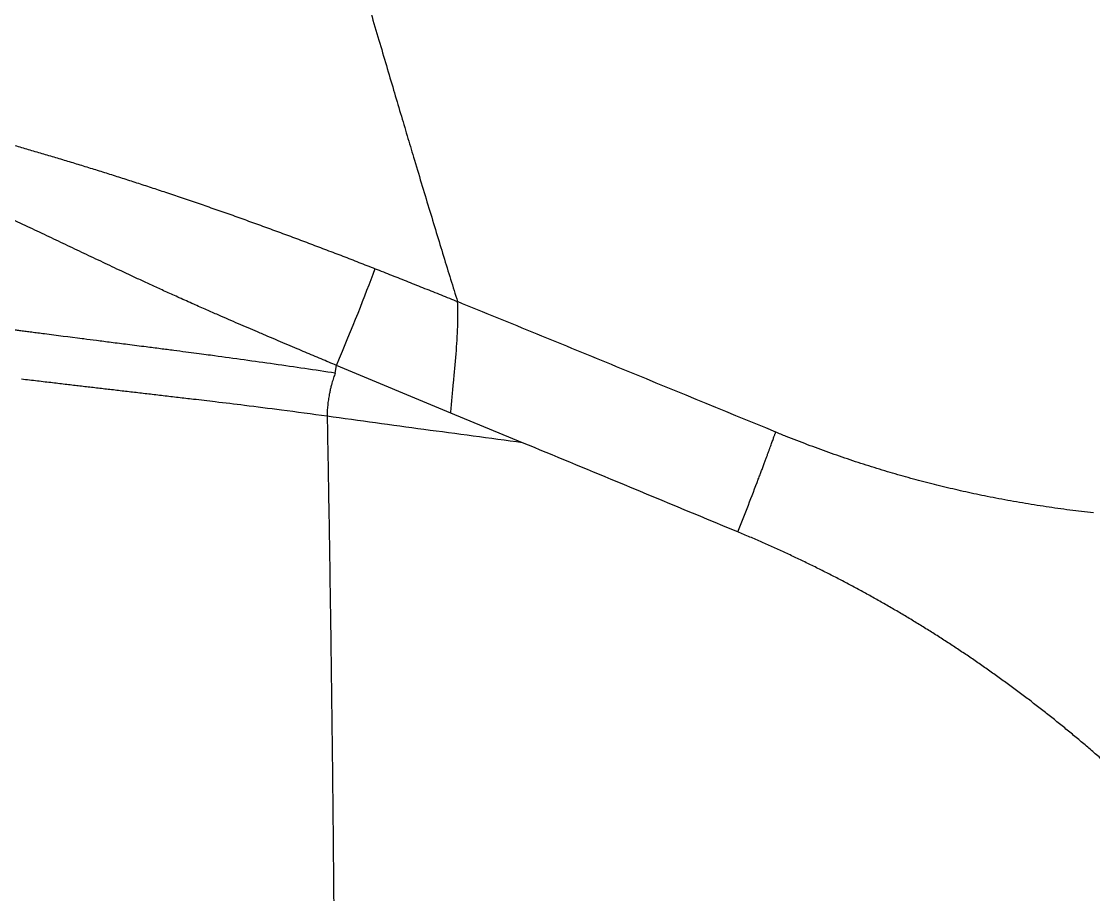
# Model space of a CAD drawing. Extents: x -50 to 28, y -10 to 124.
# Drawn here: x -30.614 to -27.643, y 45.087 to 47.507 of the extents above; entities that cross this region are included whole.
import ezdxf

# ---------------------------------------------------------------- set-up
doc = ezdxf.new("R2010")
doc.units = 0
doc.header["$MEASUREMENT"] = 0
doc.layers.add('GEOMETRY', color=2, linetype='Continuous', lineweight=25)

# ---------------------------------------------------------------- blocks, each defined once
blk = doc.blocks.new('2026 EXCURSION-ENTICE')
at = {"layer": 'GEOMETRY'}
for p, q in [((-18.2627, -32.395), (-18.2595, -32.3736)), ((-17.9427, -32.5056), (-18.2595, -32.3736)), ((-17.7437, -32.588), (-17.9427, -32.5056))]:
    blk.add_line(p, q, dxfattribs=at)
for points, knots in [([(36.6428, -38.9849), (36.6428, -38.9538), (36.6428, -38.9209), (36.6428, -38.8518), (36.6428, -38.8157), (36.6428, -38.7044), (36.6428, -38.6259), (36.6429, -38.4716), (36.6429, -38.3959), (36.6429, -38.2918), (36.6429, -38.2586), (36.6429, -38.196), (36.6429, -38.1665), (36.643, -38.1112), (36.643, -38.0854), (36.643, -38.0366), (36.643, -38.0136), (36.643, -37.9686), (36.643, -37.9463), (36.643, -37.9016), (36.643, -37.8792), (36.643, -37.7674), (36.6431, -37.6779), (36.6431, -37.2302), (36.643, -36.8711), (36.6425, -36.1483), (36.642, -35.7846), (36.6407, -35.0531), (36.6397, -34.6853), (36.6362, -33.5784), (36.6327, -32.8363), (36.6258, -31.7329), (36.6232, -31.3667), (36.6174, -30.6389), (36.6143, -30.2773), (36.6073, -29.5579), (36.6036, -29.2001), (36.5954, -28.4845), (36.5909, -28.1267), (36.5766, -27.0538), (36.5657, -26.3392), (36.5282, -24.1982), (36.497, -22.7741), (36.4381, -20.634), (36.4164, -19.92), (36.3801, -18.8478), (36.3674, -18.4902), (36.3408, -17.775), (36.3267, -17.4174), (36.2972, -16.7019), (36.2818, -16.3439), (36.2492, -15.6276), (36.2321, -15.2693), (36.1961, -14.5528), (36.1772, -14.1946), (36.1373, -13.4788), (36.1163, -13.1213), (36.0491, -12.0493), (35.9987, -11.335), (35.8805, -9.9073), (35.8128, -9.1939), (35.7232, -8.3929), (35.713, -8.3039), (35.6975, -8.1705), (35.6923, -8.1261), (35.6818, -8.0371), (35.6765, -7.9925), (35.665, -7.9028), (35.6586, -7.8577), (35.6448, -7.7684), (35.6373, -7.7241), (35.6214, -7.6359), (35.6129, -7.5919), (35.5946, -7.5036), (35.5849, -7.4593), (35.4923, -7.0621), (35.374, -6.7174), (35.0708, -6.0592), (34.8858, -5.7456), (34.4563, -5.1619), (34.2117, -4.8918), (33.673, -4.4064), (33.379, -4.1911), (32.7534, -3.8241), (32.4219, -3.6725), (31.9069, -3.4974), (31.7324, -3.4478), (31.4674, -3.3867), (31.3785, -3.3686), (31.2447, -3.3449), (31.1999, -3.3375), (31.1102, -3.3239), (31.0652, -3.3177), (30.9981, -3.3092), (30.9757, -3.3065), (30.9311, -3.3012), (30.9089, -3.2986), (30.8644, -3.2933), (30.842, -3.2907), (30.7963, -3.2853), (30.7731, -3.2826), (30.702, -3.2744), (30.6528, -3.2687), (30.5544, -3.2576), (30.5054, -3.2521), (30.4346, -3.2442), (30.4114, -3.2416), (30.3659, -3.2366), (30.3436, -3.2342), (30.2768, -3.2269), (30.2323, -3.2221), (30.0987, -3.2078), (30.0097, -3.1985), (29.208, -3.1159), (28.4943, -3.0535), (27.0663, -2.9444), (26.3519, -2.8976), (25.4585, -2.8452), (25.2798, -2.835), (24.9224, -2.8152), (24.7437, -2.8055), (24.2082, -2.7773), (23.8523, -2.7596), (23.1438, -2.7258), (22.7911, -2.7098), (22.0879, -2.6794), (21.7373, -2.665), (21.0356, -2.6375), (20.6844, -2.6244), (19.9793, -2.5993), (19.6253, -2.5873), (18.9141, -2.5644), (18.5568, -2.5535), (17.8413, -2.5327), (17.4836, -2.5228), (16.41, -2.4947), (15.6939, -2.4779), (14.2607, -2.4478), (13.5436, -2.4345), (12.1094, -2.4109), (11.3923, -2.4007), (9.9589, -2.3829), (9.2426, -2.3754), (8.1688, -2.366), (7.8109, -2.3632), (7.2742, -2.3594), (7.0952, -2.3582), (6.734, -2.3559), (6.5517, -2.3549), (6.1823, -2.3529), (5.9953, -2.3519), (5.6165, -2.3502), (5.4248, -2.3494), (4.8447, -2.3471), (4.4512, -2.3459), (3.8632, -2.3443), (3.6676, -2.3438), (3.2794, -2.343), (3.0868, -2.3426), (2.7059, -2.3419), (2.5177, -2.3416), (2.1461, -2.3411), (1.9627, -2.3408), (1.5999, -2.3404), (1.4204, -2.3403), (1.0624, -2.34), (0.8835, -2.3399), (0.3468, -2.3397), (-0.0111, -2.3396), (-1.0845, -2.3399), (-1.8002, -2.3405), (-3.2315, -2.3427), (-3.9472, -2.3443), (-5.3786, -2.3489), (-6.0943, -2.352), (-7.5257, -2.3608), (-8.2412, -2.3663), (-9.6738, -2.3799), (-10.391, -2.3879), (-11.827, -2.4068), (-12.5458, -2.4177), (-13.983, -2.4426), (-14.7013, -2.4566), (-16.1362, -2.4882), (-16.8526, -2.5057), (-17.7473, -2.5302), (-17.9261, -2.5352), (-18.2839, -2.5455), (-18.4628, -2.5508), (-18.999, -2.5671), (-19.3554, -2.5785), (-20.0636, -2.6022), (-20.4155, -2.6146), (-21.1159, -2.6406), (-21.4645, -2.6541), (-22.1614, -2.6825), (-22.5098, -2.6974), (-23.2094, -2.7289), (-23.5607, -2.7454), (-24.2677, -2.7804), (-24.6234, -2.7989), (-25.1589, -2.8282), (-25.3376, -2.8382), (-25.695, -2.8589), (-25.8737, -2.8696), (-26.4099, -2.9025), (-26.7676, -2.9259), (-27.4834, -2.9761), (-27.8414, -3.0029), (-28.5569, -3.0608), (-28.9143, -3.0919), (-29.4497, -3.1421), (-29.6281, -3.1595), (-29.8954, -3.1866), (-29.9845, -3.1958), (-30.1181, -3.2099), (-30.1626, -3.2146), (-30.2294, -3.2218), (-30.2518, -3.2242), (-30.2974, -3.2291), (-30.3205, -3.2317), (-30.3913, -3.2394), (-30.4403, -3.2448), (-30.5396, -3.2559), (-30.5898, -3.2616), (-30.6878, -3.2727), (-30.7354, -3.2782), (-30.8272, -3.2889), (-30.8713, -3.2941), (-30.938, -3.302), (-30.9602, -3.3046), (-31.0049, -3.3101), (-31.0274, -3.3129), (-31.0947, -3.3217), (-31.1396, -3.3282), (-31.274, -3.3493), (-31.3632, -3.3657), (-31.8068, -3.4586), (-32.154, -3.5691), (-32.8192, -3.8576), (-33.1371, -4.0356), (-33.7306, -4.4522), (-34.0061, -4.6908), (-34.5034, -5.2184), (-34.7251, -5.5074), (-35.1057, -6.1243), (-35.2647, -6.4521), (-35.4513, -6.9629), (-35.5048, -7.1361), (-35.5721, -7.4008), (-35.5923, -7.4898), (-35.6191, -7.6236), (-35.6274, -7.6682), (-35.6391, -7.7352), (-35.6429, -7.7576), (-35.6501, -7.8023), (-35.6536, -7.8248), (-35.6601, -7.8689), (-35.6632, -7.8904), (-35.669, -7.9335), (-35.6718, -7.9552), (-35.6773, -7.9995), (-35.68, -8.022), (-35.6853, -8.0666), (-35.6879, -8.0888), (-35.701, -8.1998), (-35.7113, -8.2888), (-35.7416, -8.5557), (-35.7611, -8.7338), (-35.8548, -9.6244), (-35.9185, -10.3381), (-36.0299, -11.7663), (-36.0776, -12.4807), (-36.163, -13.9102), (-36.2007, -14.6252), (-36.2697, -16.0552), (-36.3009, -16.7704), (-36.3576, -18.2009), (-36.3831, -18.9162), (-36.4295, -20.3451), (-36.4503, -21.0586), (-36.488, -22.4845), (-36.5049, -23.1969), (-36.5351, -24.6223), (-36.5485, -25.3353), (-36.5723, -26.7631), (-36.5827, -27.478), (-36.5939, -28.3724), (-36.5961, -28.5513), (-36.6003, -28.9091), (-36.6023, -29.088), (-36.608, -29.6253), (-36.6116, -29.9845), (-36.618, -30.7077), (-36.621, -31.0717), (-36.6263, -31.8041), (-36.6286, -32.1726), (-36.6349, -33.2816), (-36.6379, -34.0258), (-36.6409, -35.1326), (-36.6416, -35.4999), (-36.6426, -36.2298), (-36.6429, -36.5923), (-36.6431, -37.3131), (-36.6431, -37.6713), (-36.643, -38.0739), (-36.643, -38.1187), (-36.643, -38.2079), (-36.6429, -38.2521), (-36.6429, -38.3384), (-36.6429, -38.3806), (-36.6429, -38.4626), (-36.6429, -38.5024), (-36.6428, -38.6188), (-36.6428, -38.6921), (-36.6428, -38.8373), (-36.6428, -38.9094), (-36.6428, -38.9849)], [0, 0, 0, 0, 0.000488, 0.000488, 0.000977, 0.000977, 0.001953, 0.001953, 0.00293, 0.00293, 0.003418, 0.003418, 0.003906, 0.003906, 0.004395, 0.004395, 0.004883, 0.004883, 0.005371, 0.005371, 0.005859, 0.005859, 0.007813, 0.007813, 0.015625, 0.015625, 0.023438, 0.023438, 0.03125, 0.03125, 0.046875, 0.046875, 0.054688, 0.054688, 0.0625, 0.0625, 0.070313, 0.070313, 0.078125, 0.078125, 0.09375, 0.09375, 0.125, 0.125, 0.140625, 0.140625, 0.148438, 0.148438, 0.15625, 0.15625, 0.164063, 0.164063, 0.171875, 0.171875, 0.179688, 0.179688, 0.1875, 0.1875, 0.203125, 0.203125, 0.21875, 0.21875, 0.220703, 0.220703, 0.22168, 0.22168, 0.222656, 0.222656, 0.223633, 0.223633, 0.224609, 0.224609, 0.225586, 0.225586, 0.226563, 0.226563, 0.234375, 0.234375, 0.242188, 0.242188, 0.25, 0.25, 0.257813, 0.257813, 0.265625, 0.265625, 0.269531, 0.269531, 0.271484, 0.271484, 0.272461, 0.272461, 0.273438, 0.273438, 0.273926, 0.273926, 0.274414, 0.274414, 0.274902, 0.274902, 0.275391, 0.275391, 0.276367, 0.276367, 0.277344, 0.277344, 0.277832, 0.277832, 0.27832, 0.27832, 0.279297, 0.279297, 0.28125, 0.28125, 0.296875, 0.296875, 0.3125, 0.3125, 0.316406, 0.316406, 0.320313, 0.320313, 0.328125, 0.328125, 0.335938, 0.335938, 0.34375, 0.34375, 0.351563, 0.351563, 0.359375, 0.359375, 0.367188, 0.367188, 0.375, 0.375, 0.390625, 0.390625, 0.40625, 0.40625, 0.421875, 0.421875, 0.4375, 0.4375, 0.445313, 0.445313, 0.449219, 0.449219, 0.453125, 0.453125, 0.457031, 0.457031, 0.460938, 0.460938, 0.46875, 0.46875, 0.472656, 0.472656, 0.476563, 0.476563, 0.480469, 0.480469, 0.484375, 0.484375, 0.488281, 0.488281, 0.492188, 0.492188, 0.5, 0.5, 0.515625, 0.515625, 0.53125, 0.53125, 0.546875, 0.546875, 0.5625, 0.5625, 0.578125, 0.578125, 0.59375, 0.59375, 0.609375, 0.609375, 0.625, 0.625, 0.628906, 0.628906, 0.632813, 0.632813, 0.640625, 0.640625, 0.648438, 0.648438, 0.65625, 0.65625, 0.664063, 0.664063, 0.671875, 0.671875, 0.679688, 0.679688, 0.683594, 0.683594, 0.6875, 0.6875, 0.695313, 0.695313, 0.703125, 0.703125, 0.710938, 0.710938, 0.714844, 0.714844, 0.716797, 0.716797, 0.717773, 0.717773, 0.718262, 0.718262, 0.71875, 0.71875, 0.719727, 0.719727, 0.720703, 0.720703, 0.72168, 0.72168, 0.722656, 0.722656, 0.723145, 0.723145, 0.723633, 0.723633, 0.724609, 0.724609, 0.726563, 0.726563, 0.734375, 0.734375, 0.742188, 0.742188, 0.75, 0.75, 0.757813, 0.757813, 0.765625, 0.765625, 0.769531, 0.769531, 0.771484, 0.771484, 0.772461, 0.772461, 0.772949, 0.772949, 0.773438, 0.773438, 0.773926, 0.773926, 0.774414, 0.774414, 0.774902, 0.774902, 0.775391, 0.775391, 0.777344, 0.777344, 0.78125, 0.78125, 0.796875, 0.796875, 0.8125, 0.8125, 0.828125, 0.828125, 0.84375, 0.84375, 0.859375, 0.859375, 0.875, 0.875, 0.890625, 0.890625, 0.90625, 0.90625, 0.921875, 0.921875, 0.925781, 0.925781, 0.929688, 0.929688, 0.9375, 0.9375, 0.945313, 0.945313, 0.953125, 0.953125, 0.96875, 0.96875, 0.976563, 0.976563, 0.984375, 0.984375, 0.992188, 0.992188, 0.993164, 0.993164, 0.994141, 0.994141, 0.995117, 0.995117, 0.996094, 0.996094, 0.998047, 0.998047, 1, 1, 1, 1]), ([(-18.1637, -31.3981), (-18.1565, -31.4227), (-18.1423, -31.4709), (-18.1215, -31.5416), (-18.1015, -31.6093), (-18.0823, -31.6742), (-18.0639, -31.7361), (-18.0518, -31.7764), (-18.0459, -31.7961)], [0, 0, 0, 0, 0.184055, 0.36111, 0.531198, 0.694352, 0.850608, 1, 1, 1, 1]), ([(-19.3012, -31.7217), (-19.2892, -31.725), (-19.2653, -31.7316), (-19.2291, -31.7418), (-19.1925, -31.7521), (-19.1557, -31.7627), (-19.1184, -31.7735), (-19.0808, -31.7845), (-19.0429, -31.7957), (-19.0047, -31.8072), (-18.9661, -31.819), (-18.9272, -31.831), (-18.888, -31.8433), (-18.8484, -31.8559), (-18.8085, -31.8688), (-18.7683, -31.8819), (-18.7414, -31.8909), (-18.7279, -31.8953)], [0, 0, 0, 0, 0.063112, 0.126698, 0.190768, 0.255328, 0.320389, 0.385956, 0.452038, 0.518641, 0.585773, 0.653439, 0.721646, 0.7904, 0.859707, 0.929572, 1, 1, 1, 1]), ([(-18.0459, -31.7961), (-18.0388, -31.8201), (-18.0246, -31.8673), (-18.0036, -31.937), (-17.983, -32.0047), (-17.963, -32.0705), (-17.9433, -32.1344), (-17.9304, -32.1762), (-17.924, -32.1969)], [0, 0, 0, 0, 0.177776, 0.351083, 0.51994, 0.684365, 0.844378, 1, 1, 1, 1]), ([(-18.7279, -31.8953), (-18.7133, -31.9002), (-18.6841, -31.91), (-18.6403, -31.925), (-18.5964, -31.9402), (-18.5524, -31.9556), (-18.5084, -31.9713), (-18.4642, -31.9873), (-18.4199, -32.0035), (-18.3756, -32.0199), (-18.3312, -32.0366), (-18.2867, -32.0535), (-18.2421, -32.0706), (-18.1974, -32.0879), (-18.1675, -32.0996), (-18.1526, -32.1055)], [0, 0, 0, 0, 0.075756, 0.15169, 0.227805, 0.304107, 0.380601, 0.457292, 0.534184, 0.611283, 0.688591, 0.766114, 0.843855, 0.921816, 1, 1, 1, 1]), ([(-19.1151, -31.9891), (-19.1335, -31.9804), (-19.1679, -31.9643), (-19.2023, -31.9484), (-19.2183, -31.941)], [0, 0, 0, 0, 0.535769, 1, 1, 1, 1]), ([(-18.9065, -32.0882), (-18.9238, -32.0799), (-18.9584, -32.0635), (-19.0103, -32.0388), (-19.0625, -32.0139), (-19.0975, -31.9974), (-19.1151, -31.9891)], [0, 0, 0, 0, 0.248265, 0.496955, 0.746983, 1, 1, 1, 1]), ([(-18.6951, -32.1861), (-18.7068, -32.1808), (-18.7296, -32.1705), (-18.763, -32.1552), (-18.7949, -32.1405), (-18.8252, -32.1264), (-18.8538, -32.113), (-18.8807, -32.1004), (-18.8981, -32.0921), (-18.9065, -32.0882)], [0, 0, 0, 0, 0.1641457, 0.3216499, 0.4723048, 0.6156982, 0.7515507, 0.8796856, 1, 1, 1, 1]), ([(-18.1526, -32.1055), (-18.1373, -32.1115), (-18.1067, -32.1235), (-18.0609, -32.1417), (-18.0152, -32.16), (-17.9695, -32.1783), (-17.9391, -32.1907), (-17.924, -32.1969)], [0, 0, 0, 0, 0.200583, 0.40086, 0.600845, 0.800552, 1, 1, 1, 1]), ([(-18.5875, -32.2338), (-18.5981, -32.2291), (-18.6208, -32.2192), (-18.6566, -32.2033), (-18.6818, -32.192), (-18.6951, -32.1861)], [0, 0, 0, 0, 0.294716, 0.627817, 1, 1, 1, 1]), ([(-17.0423, -32.5585), (-17.1896, -32.4979), (-17.3364, -32.4375), (-17.5568, -32.347), (-17.6303, -32.3169), (-17.7772, -32.2568), (-17.8507, -32.2268), (-17.924, -32.1969)], [0, 0, 0, 0, 0.5, 0.5, 0.75, 0.75, 1, 1, 1, 1]), ([(-18.4786, -32.2808), (-18.4872, -32.2771), (-18.5048, -32.2696), (-18.5316, -32.2581), (-18.5593, -32.2461), (-18.578, -32.2379), (-18.5875, -32.2338)], [0, 0, 0, 0, 0.236726, 0.482378, 0.736828, 1, 1, 1, 1]), ([(-19.0686, -32.2864), (-19.0748, -32.2856), (-19.0868, -32.2841), (-19.1038, -32.2818), (-19.1194, -32.2798), (-19.1334, -32.2779), (-19.1461, -32.2762), (-19.1574, -32.2747), (-19.1673, -32.2734), (-19.1759, -32.2723), (-19.1812, -32.2716), (-19.1836, -32.2712)], [0, 0, 0, 0, 0.1561557, 0.3010597, 0.4347063, 0.5570909, 0.6682103, 0.7680623, 0.8566451, 0.9339579, 1, 1, 1, 1]), ([(-18.3689, -32.3274), (-18.3775, -32.3238), (-18.395, -32.3164), (-18.4218, -32.305), (-18.4498, -32.2931), (-18.4689, -32.285), (-18.4786, -32.2808)], [0, 0, 0, 0, 0.233333, 0.477747, 0.733135, 1, 1, 1, 1]), ([(-18.5976, -32.3473), (-18.6052, -32.3462), (-18.6218, -32.344), (-18.6483, -32.3405), (-18.6783, -32.3365), (-18.7117, -32.3322), (-18.7484, -32.3274), (-18.7911, -32.3219), (-18.8369, -32.3161), (-18.8826, -32.3103), (-18.9231, -32.3051), (-18.9481, -32.3019), (-18.9598, -32.3004)], [0, 0, 0, 0, 0.060092, 0.129957, 0.209593, 0.299002, 0.398189, 0.507162, 0.649717, 0.779381, 0.896146, 1, 1, 1, 1]), ([(-18.2595, -32.3736), (-18.2664, -32.3707), (-18.2806, -32.3647), (-18.302, -32.3557), (-18.3239, -32.3464), (-18.3463, -32.337), (-18.3613, -32.3306), (-18.3689, -32.3274)], [0, 0, 0, 0, 0.191135, 0.386652, 0.586707, 0.791233, 1, 1, 1, 1]), ([(-18.2627, -32.395), (-18.2909, -32.3909), (-18.3191, -32.3867), (-18.3755, -32.3785), (-18.4037, -32.3744), (-18.4318, -32.3703)], [0, 0, 0, 0, 0.5, 0.5, 1, 1, 1, 1]), ([(-18.9884, -32.4289), (-18.9946, -32.4282), (-19.0073, -32.4267), (-19.0266, -32.4244), (-19.0467, -32.422), (-19.0674, -32.4196), (-19.0887, -32.4171), (-19.1106, -32.4145), (-19.1252, -32.4127), (-19.1326, -32.4118)], [0, 0, 0, 0, 0.122442, 0.251594, 0.387506, 0.530237, 0.679849, 0.836411, 1, 1, 1, 1]), ([(-18.2627, -32.395), (-18.2635, -32.3971), (-18.2653, -32.4015), (-18.2677, -32.4083), (-18.27, -32.4154), (-18.2714, -32.4203), (-18.2721, -32.4228)], [0, 0, 0, 0, 0.235247, 0.480197, 0.735054, 1, 1, 1, 1]), ([(-18.6559, -32.4677), (-18.663, -32.4669), (-18.6771, -32.4652), (-18.698, -32.4628), (-18.7188, -32.4603), (-18.7394, -32.4579), (-18.7598, -32.4555), (-18.78, -32.4532), (-18.7999, -32.4508), (-18.8197, -32.4485), (-18.8393, -32.4463), (-18.8587, -32.444), (-18.8779, -32.4418), (-18.8968, -32.4396), (-18.9156, -32.4374), (-18.9341, -32.4352), (-18.9524, -32.4331), (-18.9705, -32.431), (-18.9824, -32.4296), (-18.9884, -32.4289)], [0, 0, 0, 0, 0.05952, 0.118919, 0.178204, 0.237383, 0.296463, 0.35545, 0.414351, 0.473174, 0.531924, 0.590607, 0.64923, 0.707797, 0.766316, 0.82479, 0.883226, 0.941627, 1, 1, 1, 1]), ([(-18.2721, -32.4228), (-18.273, -32.4262), (-18.2749, -32.4329), (-18.2773, -32.4433), (-18.2787, -32.4503), (-18.2794, -32.4538)], [0, 0, 0, 0, 0.3280718, 0.661308, 1, 1, 1, 1]), ([(-18.2794, -32.4538), (-18.2803, -32.4589), (-18.2822, -32.4691), (-18.2833, -32.4794), (-18.2839, -32.4845)], [0, 0, 0, 0, 0.506846, 1, 1, 1, 1]), ([(-18.2839, -32.4845), (-18.2844, -32.4897), (-18.2853, -32.4997), (-18.2853, -32.5098), (-18.2853, -32.5146)], [0, 0, 0, 0, 0.5209917, 1, 1, 1, 1]), ([(-18.2853, -32.5146), (-18.2839, -32.5926), (-18.2811, -32.7487), (-18.2774, -32.9827), (-18.2741, -33.2168), (-18.2712, -33.4509), (-18.2687, -33.685), (-18.2667, -33.9191), (-18.2651, -34.1532), (-18.2644, -34.3093), (-18.2641, -34.3874)], [0, 0, 0, 0, 0.12498, 0.249964, 0.374954, 0.49995, 0.624952, 0.749961, 0.874977, 1, 1, 1, 1]), ([(-17.7437, -32.588), (-17.8348, -32.5758), (-18.0154, -32.5517), (-18.1959, -32.5269), (-18.2853, -32.5146)], [0, 0, 0, 0, 0.504538, 1, 1, 1, 1]), ([(-17.0904, -32.6891), (-17.0888, -32.6849), (-17.0857, -32.6768), (-17.0813, -32.665), (-17.0771, -32.6538), (-17.0732, -32.6434), (-17.0696, -32.6335), (-17.0662, -32.6243), (-17.063, -32.6158), (-17.0601, -32.6078), (-17.0574, -32.6004), (-17.055, -32.5937), (-17.0527, -32.5874), (-17.0507, -32.5818), (-17.0488, -32.5767), (-17.0472, -32.5721), (-17.0457, -32.568), (-17.0444, -32.5644), (-17.0433, -32.5613), (-17.0427, -32.5594), (-17.0423, -32.5585)], [0, 0, 0, 0, 0.089069, 0.174194, 0.255377, 0.332617, 0.405915, 0.475269, 0.540682, 0.602151, 0.659678, 0.713263, 0.762905, 0.808604, 0.85036, 0.888174, 0.922045, 0.951973, 0.977958, 1, 1, 1, 1]), ([(-16.7468, -32.664), (-16.7568, -32.6609), (-16.7767, -32.6548), (-16.8064, -32.6454), (-16.8361, -32.6356), (-16.8658, -32.6255), (-16.8953, -32.6151), (-16.9249, -32.6044), (-16.9543, -32.5934), (-16.9837, -32.5821), (-17.0131, -32.5705), (-17.0326, -32.5625), (-17.0424, -32.5585)], [0, 0, 0, 0, 0.099697, 0.199422, 0.299188, 0.399012, 0.498907, 0.59889, 0.698976, 0.799179, 0.899516, 1, 1, 1, 1]), ([(-17.1473, -32.8353), (-17.2589, -32.789), (-17.4576, -32.7065), (-17.6565, -32.6241), (-17.7437, -32.588)], [0, 0, 0, 0, 0.561046, 1, 1, 1, 1]), ([(-16.4563, -32.7369), (-16.4661, -32.7349), (-16.4857, -32.7309), (-16.515, -32.7245), (-16.5443, -32.7179), (-16.5735, -32.711), (-16.6026, -32.7039), (-16.6316, -32.6965), (-16.6605, -32.6887), (-16.6894, -32.6808), (-16.7181, -32.6725), (-16.7373, -32.6668), (-16.7468, -32.664)], [0, 0, 0, 0, 0.10076, 0.201315, 0.301678, 0.401863, 0.501883, 0.601753, 0.701486, 0.801095, 0.900595, 1, 1, 1, 1]), ([(-16.1614, -32.7825), (-16.1724, -32.7813), (-16.1944, -32.7789), (-16.2273, -32.7747), (-16.2602, -32.7703), (-16.293, -32.7656), (-16.3258, -32.7605), (-16.3585, -32.7551), (-16.3912, -32.7494), (-16.4237, -32.7434), (-16.4454, -32.739), (-16.4563, -32.7369)], [0, 0, 0, 0, 0.112128, 0.22396, 0.335513, 0.446806, 0.557856, 0.668682, 0.779303, 0.889736, 1, 1, 1, 1]), ([(-15.9453, -33.6473), (-15.9542, -33.6384), (-15.9719, -33.6207), (-15.9988, -33.5945), (-16.0258, -33.5686), (-16.053, -33.543), (-16.0804, -33.5178), (-16.108, -33.4928), (-16.1357, -33.4682), (-16.1636, -33.4439), (-16.1917, -33.4199), (-16.22, -33.3963), (-16.2484, -33.3729), (-16.277, -33.3499), (-16.3057, -33.3272), (-16.3347, -33.3048), (-16.3638, -33.2828), (-16.3931, -33.261), (-16.4225, -33.2396), (-16.4521, -33.2185), (-16.4819, -33.1977), (-16.5119, -33.1773), (-16.542, -33.1571), (-16.5723, -33.1373), (-16.6028, -33.1178), (-16.6335, -33.0986), (-16.6643, -33.0798), (-16.6953, -33.0612), (-16.7265, -33.043), (-16.7578, -33.0251), (-16.7893, -33.0075), (-16.821, -32.9903), (-16.8529, -32.9733), (-16.8849, -32.9567), (-16.9171, -32.9404), (-16.9495, -32.9244), (-16.982, -32.9088), (-17.0147, -32.8934), (-17.0476, -32.8784), (-17.0807, -32.8637), (-17.1139, -32.8493), (-17.1362, -32.84), (-17.1473, -32.8353)], [0, 0, 0, 0, 0.025774, 0.051478, 0.077116, 0.102688, 0.128198, 0.153647, 0.179038, 0.204373, 0.229654, 0.254885, 0.280066, 0.305201, 0.330292, 0.355342, 0.380351, 0.405324, 0.430263, 0.455169, 0.480046, 0.504896, 0.52972, 0.554523, 0.579306, 0.604071, 0.628822, 0.653561, 0.678289, 0.70301, 0.727727, 0.752441, 0.777155, 0.801871, 0.826593, 0.851323, 0.876063, 0.900815, 0.925582, 0.950367, 0.975172, 1, 1, 1, 1])]:
    blk.add_open_spline(points, degree=3, knots=knots, dxfattribs=at)
for points in [[(-18.2595, -32.3736), (-18.2139, -32.2652), (-18.1815, -32.1844), (-18.1526, -32.1054)], [(-17.9236, -32.266), (-17.9228, -32.2417), (-17.9228, -32.2186), (-17.924, -32.1969)], [(-17.9281, -32.3419), (-17.926, -32.3157), (-17.9244, -32.2903), (-17.9236, -32.266)], [(-18.9641, -32.2999), (-18.9999, -32.2954), (-19.0348, -32.2909), (-19.0686, -32.2864)], [(-18.9598, -32.3004), (-18.9613, -32.3002), (-18.9627, -32.3001), (-18.9641, -32.2999)], [(-18.4318, -32.3703), (-18.4878, -32.3623), (-18.5432, -32.3546), (-18.5976, -32.3473)], [(-17.9353, -32.4225), (-17.9327, -32.3951), (-17.9302, -32.3681), (-17.9281, -32.3419)], [(-17.9391, -32.4639), (-17.9378, -32.45), (-17.9365, -32.4362), (-17.9353, -32.4225)], [(-18.5957, -32.4748), (-18.616, -32.4724), (-18.636, -32.47), (-18.6559, -32.4677)], [(-18.5145, -32.4846), (-18.5419, -32.4813), (-18.5689, -32.478), (-18.5957, -32.4748)], [(-17.9427, -32.5056), (-17.9416, -32.4917), (-17.9404, -32.4778), (-17.9391, -32.4639)], [(-18.4114, -32.4977), (-18.4461, -32.4932), (-18.4805, -32.4888), (-18.5145, -32.4846)], [(-18.2853, -32.5146), (-18.3277, -32.5087), (-18.3698, -32.5031), (-18.4114, -32.4977)], [(-17.1473, -32.8353), (-17.1275, -32.7857), (-17.1082, -32.7361), (-17.0904, -32.6891)]]:
    blk.add_open_spline(points, degree=3, dxfattribs=at)

msp = doc.modelspace()

# ---------------------------------------------------------------- block references
msp.add_blockref('2026 EXCURSION-ENTICE', (-11.4819, 78.9272))

doc.saveas('drawing.dxf')
